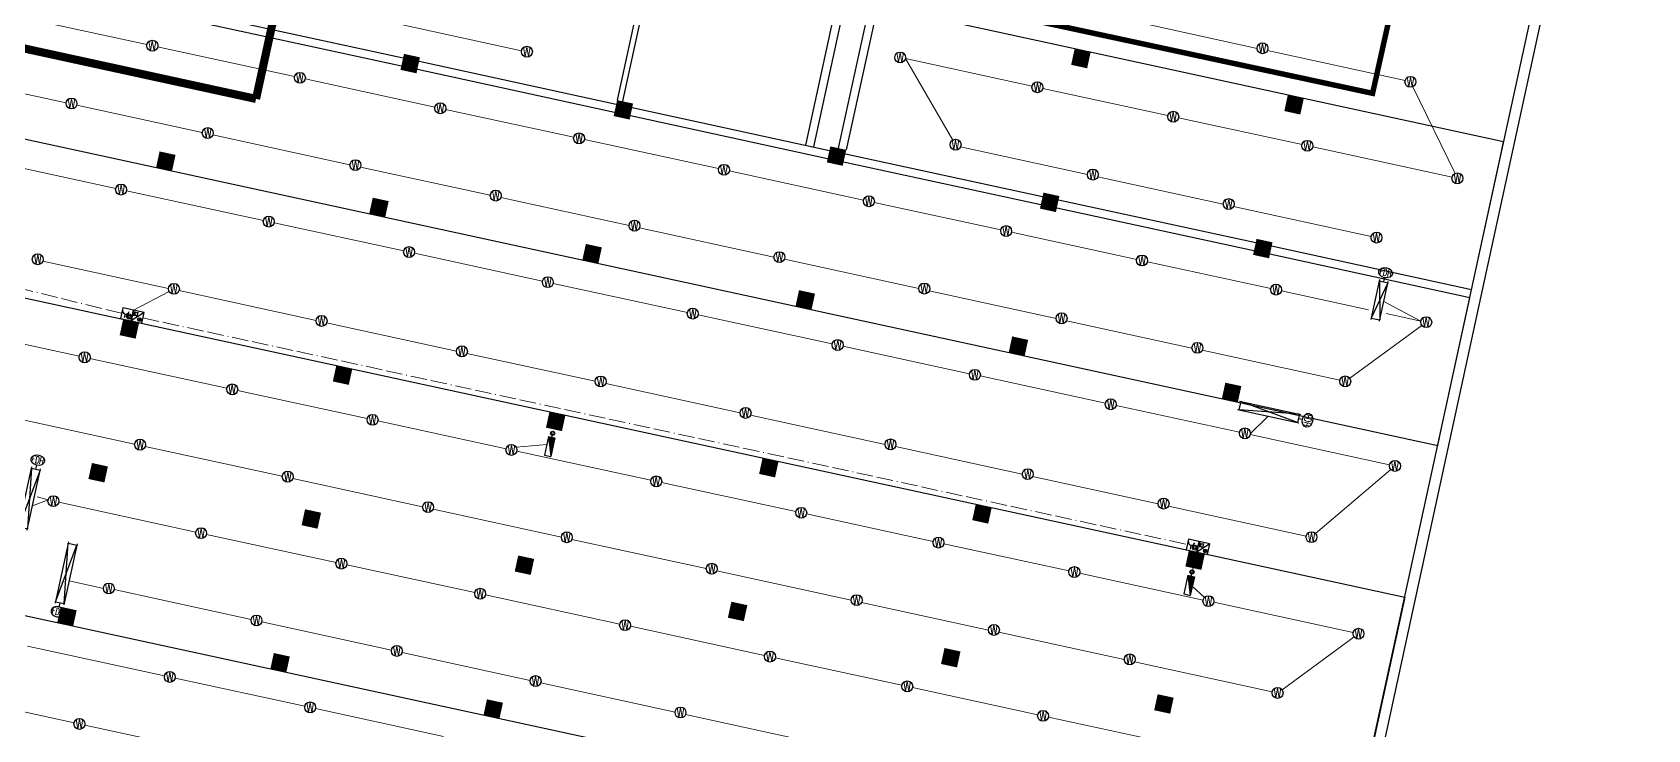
# Model space of a CAD drawing. Extents: x 791398 to 2325386, y -987887 to -518217.
# Drawn here: x 1584734 to 1643983, y -798688 to -773094 of the extents above; entities that cross this region are included whole.
import ezdxf
from ezdxf.enums import TextEntityAlignment as Align

# ---------------------------------------------------------------- set-up
doc = ezdxf.new("R2010")
doc.units = 0
doc.header["$LTSCALE"] = 1000
doc.header["$MEASUREMENT"] = 0
for name, pattern in [('ACAD_ISO11W100', [33.5, 12, -3, 12, -3, 0.5, -3]), ('BORDER', [1.75, 0.5, -0.25, 0.5, -0.25, 0, -0.25]), ('DASHEDX2', [1.5, 1, -0.5])]:
    doc.linetypes.add(name, pattern=pattern)
for name, color, linetype in [('COLUMN', 9, 'Continuous'), ('JPS-X', 1, 'BORDER'), ('JPS-XHS', 7, 'Continuous'), ('K-排风', 2, 'Continuous'), ('K-防火阀', 7, 'Continuous'), ('RD-equip', 3, 'Continuous'), ('STAIRS', 9, 'Continuous'), ('WALL', 8, 'Continuous')]:
    doc.layers.add(name, color=color, linetype=linetype)
doc.layers.add('RD-line', color=2, linetype='Continuous', lineweight=0)
doc.styles.add('FS1', font='txt4', dxfattribs={"width": 0.8, "bigfont": 'fstxt'})
doc.styles.add('K-KHZ', font='tjromans.shx', dxfattribs={"width": 0.8, "bigfont": 'tjhztxt.shx'})
doc.styles.get("Standard").update_dxf_attribs({"font": 'gbenor.shx', "bigfont": 'gbcbig.shx'})

# ---------------------------------------------------------------- blocks, each defined once
blk = doc.blocks.new('FF')
at = {"linetype": 'Continuous'}
for radius in [75, 60]:
    blk.add_circle((0, 0), radius, dxfattribs=at)
blk = doc.blocks.new('DXHS')
at = {"layer": 'JPS-XHS'}
blk.add_hatch(color=256, dxfattribs=at).paths.add_polyline_path([(-350, 240), (-350, 0), (350, 0)])
at = {"layer": 'JPS-XHS', "linetype": 'Continuous'}
for p, q in [((-350, 240), (-350, 0)), ((-350, 240), (350, 240)), ((-350, 0), (350, 0)), ((350, 240), (350, 0))]:
    blk.add_line(p, q, dxfattribs=at)
at = {"layer": 'JPS-XHS'}
blk.add_line((-350, 240), (350, 0), dxfattribs=at)
blk = doc.blocks.new('xxhhsss')
at = {"layer": 'JPS-X', "const_width": 50}
for points in [[(138625, -89623), (138657, -89477)], [(162079, -94715), (162111, -94568)]]:
    blk.add_lwpolyline(points, dxfattribs=at)
at = {"layer": 'JPS-X', "rotation": 77.75137563667849}
for p in [(138657, -89477), (162111, -94568)]:
    blk.add_blockref('FF', p, dxfattribs=at)
at = {"layer": 'JPS-XHS', "xscale": -1, "rotation": 77.75137563667849}
for p in [(138668, -89991), (162122, -95082)]:
    blk.add_blockref('DXHS', p, dxfattribs=at)
blk = doc.blocks.new('_FZH')
blk.add_solid([(-0.5, -0.5), (0.5, -0.5), (-0.5, 0.5), (0.5, 0.5)])
blk = doc.blocks.new('yy')
at = {"layer": 'RD-equip'}
blk.add_circle((0, 0), 200, dxfattribs=at)
at = {"layer": 'RD-equip', "color": 4, "style": 'FS1', "width": 0.8}
blk.add_attdef('Y', text='', height=360, dxfattribs=at).set_placement((0, 0), align=Align.MIDDLE)
blk = doc.blocks.new('sadadfadsada')
for p, q in [((-400, 400), (-400, 0)), ((0, 400), (-400, 400)), ((-400, 0), (0, 0)), ((-268, 200), (-268, 60)), ((400, 400), (0, 400)), ((400, 400), (0, 0)), ((0, 400), (0, 0)), ((0, 0), (0, 400)), ((0, 0), (400, 0)), ((33, 346, 0), (33, 226, 0)), ((92, 346, 0), (33, 346, 0)), ((33, 226, 0), (92, 226, 0)), ((92, 326, 0), (172, 366, 0)), ((92, 226, 0), (92, 346, 0)), ((172, 206, 0), (92, 246, 0)), ((172, 366, 0), (172, 206, 0)), ((242, 159), (338, 64)), ((242, 64), (338, 159)), ((400, 0), (400, 400))]:
    blk.add_line(p, q)
for centre, radius in [((-109, 144), 90.3), ((-109, 144), 45.2), ((290, 111), 67.6)]:
    blk.add_circle(centre, radius)
blk.add_arc((-268, 320), 120, 180, 0)
at = {"flags": 9}
for p in [(-200, 400), (200, 400)]:
    blk.add_attdef('A', p, '', height=0.008, dxfattribs=at)
blk = doc.blocks.new('FI2200K')
at = {"layer": 'K-防火阀'}
for p, q in [((0, -50), (0, 2250)), ((320, 2200), (0, 0)), ((0, 2200), (320, 0)), ((0, 2200), (320, 2200)), ((160, 2200), (160, 2350)), ((320, -50), (320, 2250)), ((0, 0), (320, 0))]:
    blk.add_line(p, q, dxfattribs=at)
at = {"layer": 'K-防火阀', "const_width": 25}
blk.add_lwpolyline([(148, 1101, 1), (172, 1101, 1)], format="xyb", close=True, dxfattribs=at)
at = {"layer": 'K-防火阀'}
blk.add_ellipse((160, 2540), major_axis=(255, 0), ratio=0.74203, dxfattribs=at)
at = {"layer": 'K-防火阀', "style": 'K-KHZ', "width": 0.65, "flags": 4}
blk.add_attdef('F', text='', height=250, dxfattribs=at).set_placement((160, 2420), align=Align.CENTER)
blk = doc.blocks.new('FI1400K')
at = {"layer": 'K-防火阀'}
for p, q in [((0, -50), (0, 1450)), ((320, 1400), (0, 0)), ((0, 1400), (320, 0)), ((0, 1400), (320, 1400)), ((160, 1400), (160, 1550)), ((320, -50), (320, 1450)), ((0, 0), (320, 0))]:
    blk.add_line(p, q, dxfattribs=at)
at = {"layer": 'K-防火阀', "const_width": 25}
blk.add_lwpolyline([(148, 705, 1), (172, 705, 1)], format="xyb", close=True, dxfattribs=at)
at = {"layer": 'K-防火阀'}
blk.add_ellipse((160, 1740), major_axis=(255, 0), ratio=0.74203, dxfattribs=at)
at = {"layer": 'K-防火阀', "style": 'K-KHZ', "width": 0.65, "flags": 4}
blk.add_attdef('F', text='', height=250, dxfattribs=at).set_placement((160, 1620), align=Align.CENTER)

msp = doc.modelspace()

# ---------------------------------------------------------------- linework, layer by layer
at = {"layer": 'RD-line'}
for p, q in [((1588940, -773546), (1584335, -772547)), ((1597923, -772741), (1602680, -773780)), ((1625056, -772679), (1629656, -773684)), ((1594355, -774722), (1589331, -773631)), ((1630036, -773767), (1635084, -774869)), ((1621403, -775068), (1616760, -774060)), ((1616760, -774060), (1618497, -777049)), ((1580898, -774581), (1585974, -775687)), ((1599503, -775840), (1594746, -774807)), ((1626386, -776150), (1621794, -775153)), ((1635367, -775092), (1636918, -778275)), ((1586363, -775772), (1590970, -776775)), ((1604593, -776945), (1599894, -775924)), ((1631305, -777218), (1626777, -776235)), ((1591358, -776860), (1596384, -777954)), ((1609908, -778098), (1604984, -777029)), ((1618783, -777297), (1623432, -778312)), ((1636810, -778413), (1631696, -777303)), ((1587795, -778823), (1583189, -777824)), ((1596771, -778039), (1601532, -779076)), ((1615223, -779252), (1610299, -778183)), ((1623815, -778396), (1628415, -779400)), ((1593210, -779999), (1588186, -778908)), ((1601918, -779160), (1606622, -780184)), ((1620258, -780345), (1615614, -779337)), ((1628795, -779483), (1633842, -780586)), ((1598358, -781117), (1593601, -780084)), ((1607007, -780268), (1611937, -781342)), ((1625240, -781427), (1620649, -780430)), ((1585121, -781489), (1589729, -782492)), ((1603448, -782222), (1598748, -781201)), ((1612320, -781425), (1617252, -782499)), ((1630159, -782495), (1625631, -781512)), ((1588443, -783295), (1589751, -782603)), ((1590117, -782576), (1595143, -783671)), ((1608762, -783375), (1603839, -782307)), ((1617633, -782582), (1622286, -783596)), ((1633747, -783274), (1630550, -782580)), ((1634307, -782968), (1635664, -783690)), ((1595530, -783756), (1600291, -784792)), ((1614077, -784529), (1609153, -783460)), ((1622667, -783679), (1627269, -784681)), ((1633054, -785787), (1635698, -783851)), ((1635664, -783690), (1634394, -783414)), ((1586458, -784980), (1581853, -783980)), ((1600677, -784876), (1605381, -785901)), ((1619112, -785622), (1614468, -784614)), ((1627648, -784763), (1632697, -785863)), ((1591873, -786156), (1586849, -785065)), ((1605766, -785985), (1610696, -787058)), ((1624095, -786704), (1619503, -785707)), ((1597021, -787273), (1592264, -786240)), ((1629013, -787772), (1624486, -786789)), ((1583880, -787205), (1588488, -788209)), ((1602111, -788378), (1597412, -787358)), ((1611079, -787142), (1616011, -788216)), ((1629409, -787814), (1630066, -787184)), ((1634519, -788967), (1629404, -787857)), ((1588875, -788293), (1593902, -789388)), ((1603604, -788218), (1602482, -788325)), ((1607426, -789532), (1602502, -788463)), ((1616392, -788299), (1621045, -789313)), ((1631803, -791493), (1634562, -789139)), ((1594289, -789472), (1599050, -790509)), ((1612741, -790686), (1607817, -789617)), ((1621425, -789395), (1626028, -790398)), ((1585315, -790249), (1584735, -790478)), ((1584906, -790141), (1585315, -790249)), ((1585704, -790342), (1590728, -791433)), ((1599436, -790593), (1604140, -791618)), ((1617776, -791779), (1613132, -790771)), ((1626407, -790480), (1631456, -791580)), ((1591118, -791518), (1595875, -792550)), ((1604525, -791702), (1609454, -792775)), ((1622758, -792861), (1618166, -791864)), ((1596266, -792635), (1600966, -793655)), ((1627448, -792173), (1627237, -793048)), ((1587341, -793504), (1586082, -793230)), ((1609838, -792859), (1614769, -793933)), ((1627677, -793928), (1623149, -792945)), ((1592759, -794643), (1587737, -793547)), ((1601357, -793740), (1606280, -794809)), ((1627280, -793415), (1627726, -793834)), ((1615151, -794016), (1619804, -795029)), ((1633182, -795124), (1628068, -794013)), ((1597906, -795768), (1593150, -794729)), ((1606671, -794894), (1611595, -795963)), ((1620184, -795112), (1624787, -796115)), ((1589582, -796710), (1584558, -795619)), ((1630571, -797221), (1633216, -795284)), ((1602996, -796879), (1598296, -795853)), ((1611986, -796048), (1616630, -797056)), ((1625165, -796197), (1630215, -797297)), ((1594730, -797827), (1589973, -796795)), ((1581661, -797435), (1586266, -798435)), ((1608309, -798040), (1603384, -796964)), ((1617021, -797141), (1621612, -798138)), ((1599820, -798932), (1595121, -797912)), ((1586657, -798519), (1591681, -799610)), ((1613624, -799200), (1608697, -798124)), ((1622003, -798223), (1626531, -799206))]:
    msp.add_line(p, q, dxfattribs=at)
at = {"layer": 'RD-line', "linetype": 'ACAD_ISO11W100', "ltscale": 0.05}
for p, q in [((1588010, -783406), (1581016, -781683)), ((1588792, -783576), (1627099, -791892))]:
    msp.add_line(p, q, dxfattribs=at)
at = {"layer": 'RD-line', "linetype": 'DASHEDX2'}
for points, const_width in [([(1530010, -761836), (1592939, -775539)], 300), ([(1594816, -766917), (1633893, -775334), (1635805, -766733), (1645056, -768651)], 200), ([(1594816, -766917), (1592939, -775539)], 300)]:
    msp.add_lwpolyline(points, dxfattribs=dict(at, const_width=const_width))
at = {"layer": 'STAIRS'}
msp.add_lwpolyline([(1505696, -748242), (1497744, -746516), (1497744, -746749), (1496394, -746749), (1496394, -757888), (1636280, -788257), (1636407, -787671), (1636407, -787671), (1638571, -777703), (1638571, -777703), (1638698, -777117)], close=True, dxfattribs=at)
msp.add_lwpolyline([(1499943, -776157), (1499943, -775849), (1500194, -775849), (1500194, -775249), (1500044, -775249), (1500044, -772999), (1499994, -772999), (1499994, -770449), (1500194, -770449), (1500194, -769849), (1499994, -769849), (1499994, -765117), (1500123, -765145), (1500251, -764558), (1635070, -793827), (1632652, -804968), (1583155, -794222), (1584428, -788359), (1571284, -785505), (1570011, -791369), (1499943, -776157), (1499943, -775849)], dxfattribs=at)
at = {"layer": 'WALL'}
for p, q in [((1637521, -782540), (1640608, -768321)), ((1637880, -782772), (1640956, -768602)), ((1607202, -770893), (1606183, -775584)), ((1607397, -770935), (1606379, -775626)), ((1614267, -771813), (1613090, -777236)), ((1591102, -772463), (1598334, -774033)), ((1614497, -772170), (1613383, -777300)), ((1591038, -772756), (1598270, -774326)), ((1615313, -772654), (1614294, -777344)), ((1615606, -772717), (1614587, -777408)), ((1598920, -774160), (1606151, -775730)), ((1598856, -774453), (1606088, -776023)), ((1606674, -776151), (1613906, -777721)), ((1606738, -775857), (1613969, -777427)), ((1614492, -777848), (1621724, -779418)), ((1614556, -777555), (1621787, -779125)), ((1629541, -781115), (1622310, -779545)), ((1629605, -780822), (1622374, -779252)), ((1637457, -782833), (1630128, -781242)), ((1637521, -782540), (1630191, -780949)), ((1632673, -804870), (1637457, -782833)), ((1633149, -804564), (1637880, -782772))]:
    msp.add_line(p, q, dxfattribs=at)

# ---------------------------------------------------------------- block references
at = {"layer": 'COLUMN'}
for p, xscale, yscale, zscale, rotation in [((1623194, -774058), 599.9999999999193, 600.0000000000824, 600.0000000000824, 347.7513756325794), ((1598595, -774243), 600.0000000003496, 599.9999999999836, 599.9999999999836, 347.7513756325997), ((1631012, -775755), 599.9999999999193, 599.9999999999193, 599.9999999999193, 347.7513756325794), ((1606413, -775940), 599.9999999998946, 600.0000000000331, 600.0000000000331, 347.7513756325903), ((1614231, -777638), 599.9999999998946, 600.0000000000331, 600.0000000000331, 347.7513756325903), ((1589631, -777823), 599.9999999999193, 600.0000000000331, 600.0000000000331, 347.7513756325794), ((1622049, -779335), 599.9999999999193, 599.9999999999836, 599.9999999999836, 347.7513756325794), ((1597449, -779520), 599.9999999999441, 600.0000000000331, 600.0000000000331, 347.7513756325686), ((1605267, -781217), 599.9999999999193, 600.0000000000331, 600.0000000000331, 347.7513756325794), ((1629866, -781032), 600.0000000001221, 599.9999999999193, 599.9999999999193, 347.751375632595), ((1613085, -782915), 599.9999999999193, 599.9999999998699, 599.9999999998699, 347.7513756325794), ((1588295, -783980), 600.0000000001221, 599.9999999999193, 599.9999999999193, 347.751375632595), ((1620903, -784612), 599.9999999999193, 600.0000000000331, 600.0000000000331, 347.7513756325794), ((1596113, -785677), 599.9999999999193, 599.9999999999687, 599.9999999999687, 347.7513756325794), ((1628721, -786309), 599.9999999999193, 599.9999999999193, 599.9999999999193, 347.7513756325794), ((1603931, -787374), 599.9999999999193, 599.9999999998699, 599.9999999998699, 347.7513756325794), ((1587149, -789257), 599.9999999999441, 599.9999999999687, 599.9999999999687, 347.7513756325686), ((1611748, -789071), 599.9999999998946, 600.0000000000331, 600.0000000000331, 347.7513756325903), ((1594967, -790954), 599.9999999999193, 599.9999999999193, 599.9999999999193, 347.7513756325794), ((1619566, -790768), 600.0000000001469, 600.0000000000331, 600.0000000000331, 347.7513756325841), ((1627384, -792466), 600.0000000001469, 599.9999999999836, 599.9999999999836, 347.7513756325841), ((1602785, -792651), 599.9999999999441, 599.9999999999687, 599.9999999999687, 347.7513756325686), ((1586003, -794534), 599.9999999999441, 599.9999999999193, 599.9999999999193, 347.7513756325686), ((1610603, -794348), 599.9999999999193, 599.9999999999687, 599.9999999999687, 347.7513756325794), ((1618421, -796046), 600.0000000001716, 600.0000000000331, 600.0000000000331, 347.7513756325733), ((1593821, -796231), 599.9999999999441, 599.9999999999193, 599.9999999999193, 347.7513756325686), ((1626239, -797743), 600.0000000001716, 600.0000000000331, 600.0000000000331, 347.7513756325733), ((1601639, -797928), 600.0000000001962, 600.0000000001319, 600.0000000001319, 347.7513756325624)]:
    msp.add_blockref('_FZH', p, dxfattribs=dict(at, xscale=xscale, yscale=yscale, zscale=zscale, rotation=rotation))
at = {"layer": 'JPS-XHS'}
msp.add_blockref('xxhhsss', (1465159, -698333), dxfattribs=at)
at = {"layer": 'K-排风'}
for name, p, rotation in [('FI1400K', (1633846, -783584), 347.7513756287452), ('FI2200K', (1629059, -786638), 257.7513756366785), ('FI2200K', (1584241, -791245), 347.7513756287452)]:
    msp.add_blockref(name, p, dxfattribs=dict(at, rotation=rotation)).add_auto_attribs({'F': 'FDH'})
ref = msp.add_blockref('FI2200K', (1586055, -791843), dxfattribs=dict(at, xscale=-1, rotation=167.7513756352634))
ref.add_attrib('F', 'FDH', dxfattribs={"layer": 'K-防火阀', "height": 250, "rotation": 347.75138, "style": 'K-KHZ', "width": 0.65, "flags": 4}).set_placement((1585648, -794475), align=Align.CENTER)
at = {"layer": 'RD-equip'}
for p in [(1589136, -773589), (1602877, -773809), (1629856, -773680), (1616564, -774018), (1594551, -774764), (1621599, -775111), (1635279, -774912), (1586173, -775708), (1599699, -775882), (1626581, -776192), (1591169, -776793), (1604789, -776987), (1618597, -777222), (1631500, -777260), (1596584, -777969), (1610103, -778141), (1623632, -778315), (1637005, -778455), (1587990, -778866), (1601732, -779086), (1615418, -779295), (1628615, -779397), (1593405, -780041), (1606822, -780191), (1620453, -780388), (1634038, -780629), (1584932, -781425), (1598553, -781159), (1612137, -781345), (1625436, -781469), (1603643, -782264), (1589928, -782510), (1617452, -782499), (1630354, -782537), (1608958, -783418), (1595343, -783685), (1622486, -783592), (1635860, -783732), (1614273, -784572), (1586654, -785022), (1600491, -784803), (1627469, -784674), (1619308, -785665), (1592069, -786198), (1605581, -785908), (1632892, -785906), (1624290, -786746), (1597216, -787316), (1610896, -787062), (1616211, -788216), (1629209, -787814), (1588687, -788227), (1602307, -788421), (1621245, -789309), (1634714, -789009), (1594102, -789402), (1607621, -789574), (1585508, -790300), (1599250, -790520), (1626228, -790390), (1612936, -790728), (1590923, -791475), (1604340, -791625), (1631651, -791622), (1617971, -791821), (1596071, -792593), (1609654, -792779), (1622954, -792903), (1587541, -793504), (1601161, -793698), (1614969, -793933), (1627872, -793971), (1592956, -794679), (1606476, -794852), (1620004, -795026), (1633377, -795166), (1598104, -795797), (1611791, -796005), (1624987, -796107), (1589777, -796752), (1603194, -796902), (1616825, -797098), (1630410, -797339), (1594925, -797870), (1608509, -798056), (1621808, -798180), (1586462, -798477)]:
    msp.add_blockref('yy', p, dxfattribs=at).add_auto_attribs({'Y': 'W'})
at = {"layer": 'RD-equip', "rotation": 347.7513756287452}
for p in [(1588358, -783686), (1627448, -792173)]:
    msp.add_blockref('sadadfadsada', p, dxfattribs=at)

doc.saveas('drawing.dxf')
